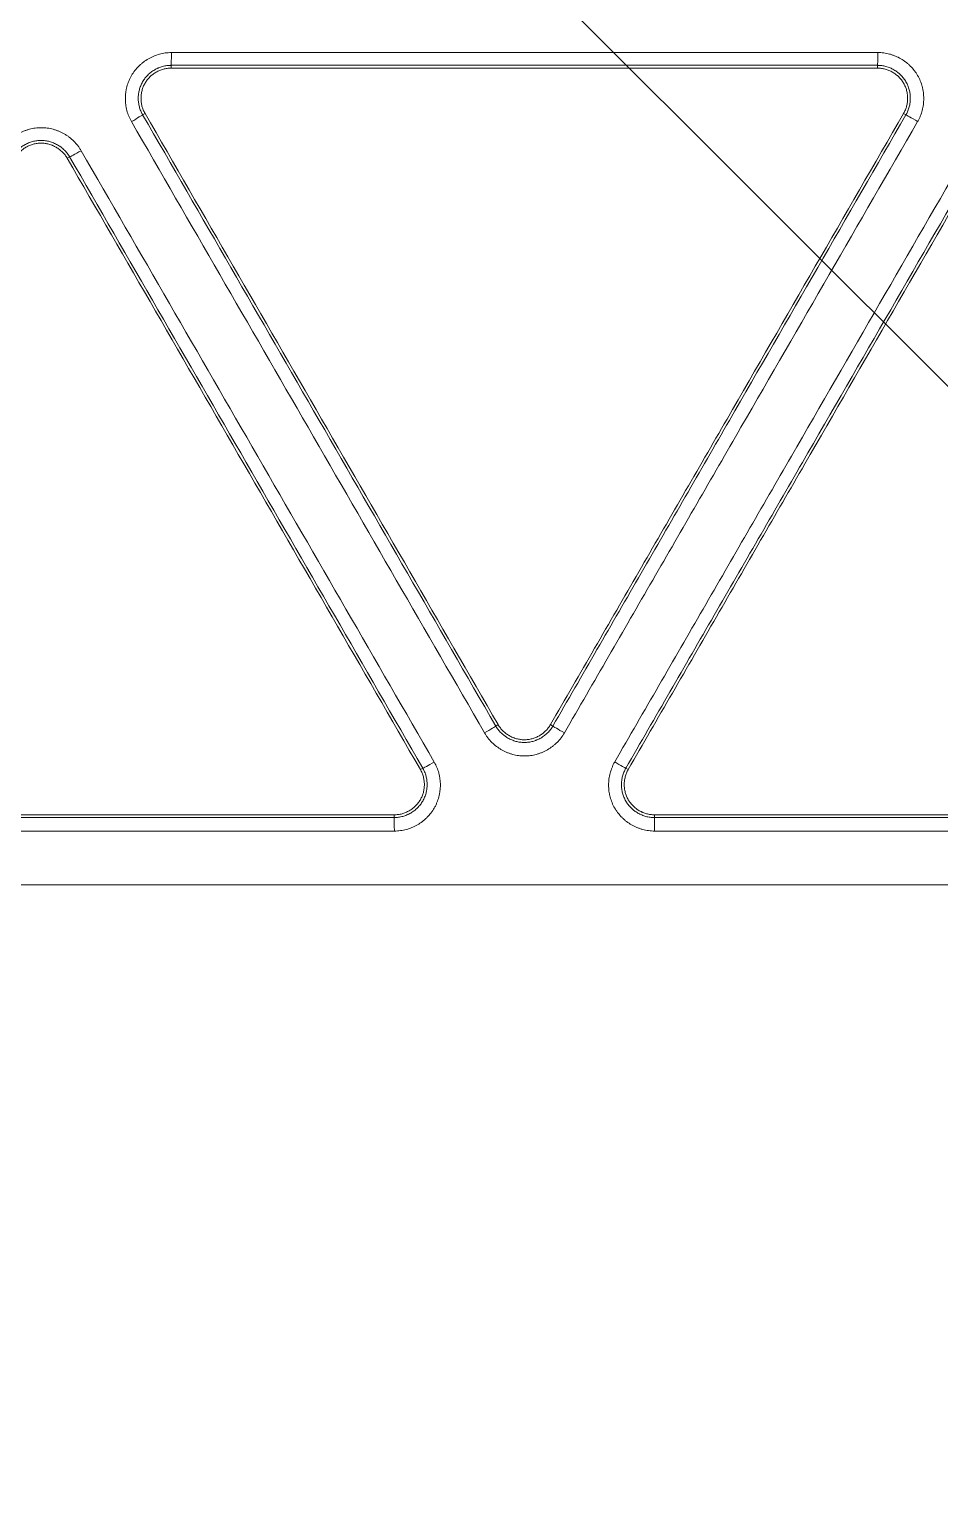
# Model space of a CAD drawing. Header units: inches. Extents: x 405346 to 489838, y -25612 to 14934.
# Drawn here: x 462986.8 to 463019.8, y 4055.9 to 4109 of the extents above; entities that cross this region are included whole.
import ezdxf

# ---------------------------------------------------------------- set-up
doc = ezdxf.new("R2010")
doc.units = ezdxf.units.IN
doc.header["$LTSCALE"] = 200
doc.header["$MEASUREMENT"] = 0
doc.layers.add('SS-EQ', color=2, linetype='Continuous', lineweight=20)

# ---------------------------------------------------------------- blocks, each defined once
blk = doc.blocks.new('4way무풍')
at = {"layer": 'SS-EQ'}
for p, q in [((339.635, -339.635), (-339.635, 339.635)), ((197.193, -213.682), (197.193, -213.782)), ((222.768, -213.782), (222.768, -213.682)), ((196.246, -215.424), (196.159, -215.474)), ((223.802, -215.474), (223.716, -215.424)), ((193.517, -216.999), (193.43, -217.05)), ((208.946, -237.622), (209.033, -237.572)), ((210.928, -237.572), (211.014, -237.622)), ((206.217, -239.198), (206.304, -239.148)), ((213.657, -239.148), (213.744, -239.198)), ((205.27, -240.939), (205.27, -240.839)), ((214.692, -240.839), (214.692, -240.939))]:
    blk.add_line(p, q, dxfattribs=at)
for centre, major_axis, ratio, start_param, end_param in [((197.193, -213.209), (0, 0.474), 0.016632, 3.176504, 4.687818), ((222.768, -213.209), (0, 0.474), 0.024351, 3.17651, 4.692969), ((195.749, -215.71), (0.41, 0.237), 0.030114, 4.713104, 6.248263), ((224.212, -215.71), (0.41, -0.237), 0.005067, 3.1765, 4.743389), ((193.926, -216.762), (-0.41, -0.237), 0.03041, 0.034923, 1.570452), ((208.536, -237.858), (0.41, 0.237), 0.034331, 4.70898, 6.248258), ((211.425, -237.858), (-0.41, 0.237), 0.018909, 0.034913, 1.599318), ((206.714, -238.911), (0.41, 0.237), 0.034752, 3.17652, 4.707589), ((213.247, -238.911), (0.41, -0.237), 0.018714, 4.741213, 6.248273), ((205.269, -241.412), (0, -0.474), 0.011817, 1.536491, 3.106373), ((214.691, -241.412), (0, -0.474), 0.01545, 1.539429, 3.106579)]:
    blk.add_ellipse(centre, major_axis=major_axis, ratio=ratio, start_param=start_param, end_param=end_param, dxfattribs=at)
for points, knots in [([(346.359, 0), (346.359, -27.812), (346.359, -55.624), (346.359, -97.341), (346.359, -111.247), (346.359, -139.059), (346.359, -152.965), (346.359, -180.777), (346.359, -194.683), (346.359, -222.494), (346.359, -236.4), (346.359, -257.259), (346.358, -264.212), (346.359, -272.903), (346.359, -274.641), (346.359, -277.249), (346.359, -278.118), (346.358, -279.856), (346.358, -280.725), (346.358, -282.029), (346.358, -282.463), (346.358, -283.333), (346.359, -283.767), (346.359, -284.419), (346.359, -284.636), (346.359, -285.071), (346.358, -285.288), (346.355, -285.723), (346.353, -285.94), (346.346, -286.374), (346.341, -286.592), (346.322, -287.243), (346.305, -287.678), (346.262, -288.546), (346.236, -288.98), (346.174, -289.849), (346.138, -290.283), (346.078, -290.934), (346.057, -291.151), (346.012, -291.585), (345.894, -292.666), (345.748, -293.741), (345.479, -295.45), (345.327, -296.299), (344.817, -298.834), (344.407, -300.505), (343.687, -302.982), (343.172, -304.624), (342.294, -307.059), (341.638, -308.663), (341.119, -309.858), (340.941, -310.256), (340.714, -310.751), (340.668, -310.85), (340.576, -311.047), (340.437, -311.343), (339.919, -312.422), (339.029, -314.158), (338.177, -315.66), (336.854, -317.881), (335.912, -319.32), (334.41, -321.418), (333.379, -322.796), (331.741, -324.801), (330.589, -326.095), (329.702, -327.051), (329.403, -327.366), (329.024, -327.758), (328.947, -327.836), (328.795, -327.992), (328.566, -328.224), (327.719, -329.07), (326.303, -330.412), (324.35, -332.111), (322.332, -333.722), (320.944, -334.738), (319.535, -335.724), (318.819, -336.202), (317.367, -337.13), (315.893, -338.028), (314.376, -338.866), (313.222, -339.473), (312.835, -339.671), (312.249, -339.963), (312.054, -340.059), (311.662, -340.249), (309.896, -341.094), (308.103, -341.848), (305.68, -342.75), (304.055, -343.316), (302.408, -343.813), (299.923, -344.506), (298.245, -344.898), (295.697, -345.382), (294.842, -345.525), (293.766, -345.682), (293.551, -345.712), (293.12, -345.771), (292.903, -345.799), (292.254, -345.88), (291.821, -345.929), (290.523, -346.062), (289.657, -346.132), (288.357, -346.21), (287.924, -346.232), (287.057, -346.265), (286.624, -346.277), (285.974, -346.288), (285.757, -346.291), (285.323, -346.293), (285.107, -346.294), (284.673, -346.294), (284.456, -346.294), (284.023, -346.294), (283.806, -346.293), (283.156, -346.293), (282.722, -346.293), (281.855, -346.293), (281.421, -346.293), (280.121, -346.293), (279.253, -346.294), (277.519, -346.294), (276.652, -346.294), (274.051, -346.294), (272.316, -346.294), (267.113, -346.294), (263.645, -346.293), (256.708, -346.293), (253.239, -346.294), (242.833, -346.294), (235.896, -346.294), (222.022, -346.294), (215.084, -346.294), (194.273, -346.294), (180.399, -346.294), (152.65, -346.294), (138.775, -346.294), (111.027, -346.294), (97.152, -346.294), (69.404, -346.294), (55.529, -346.294), (34.718, -346.294), (27.78, -346.294), (13.906, -346.294), (6.969, -346.294), (0.032, -346.294)], [0, 0, 0, 0, 0.125, 0.125, 0.1875, 0.1875, 0.25, 0.25, 0.3125, 0.3125, 0.375, 0.375, 0.40625, 0.40625, 0.414063, 0.414063, 0.417969, 0.417969, 0.421875, 0.421875, 0.423828, 0.423828, 0.425781, 0.425781, 0.426758, 0.426758, 0.427734, 0.427734, 0.428711, 0.428711, 0.429688, 0.429688, 0.431641, 0.431641, 0.433594, 0.433594, 0.435547, 0.435547, 0.436523, 0.436523, 0.4375, 0.441406, 0.441406, 0.445313, 0.445313, 0.453125, 0.453125, 0.457031, 0.460938, 0.464844, 0.464844, 0.466797, 0.466797, 0.467285, 0.467285, 0.467773, 0.46875, 0.472656, 0.476563, 0.476563, 0.484375, 0.484375, 0.488281, 0.492188, 0.496094, 0.496094, 0.498047, 0.498047, 0.498535, 0.498535, 0.499023, 0.5, 0.503906, 0.507813, 0.511719, 0.515625, 0.515625, 0.519531, 0.519531, 0.523438, 0.527344, 0.527344, 0.529297, 0.529297, 0.530273, 0.530273, 0.53125, 0.539063, 0.539063, 0.542969, 0.546875, 0.546875, 0.554688, 0.554688, 0.558594, 0.558594, 0.55957, 0.55957, 0.560547, 0.560547, 0.5625, 0.5625, 0.566406, 0.566406, 0.568359, 0.568359, 0.570313, 0.570313, 0.571289, 0.571289, 0.572266, 0.572266, 0.573242, 0.573242, 0.574219, 0.574219, 0.576172, 0.576172, 0.578125, 0.578125, 0.582031, 0.582031, 0.585938, 0.585938, 0.59375, 0.59375, 0.609375, 0.609375, 0.625, 0.625, 0.65625, 0.65625, 0.6875, 0.6875, 0.75, 0.75, 0.8125, 0.8125, 0.875, 0.875, 0.9375, 0.9375, 0.96875, 0.96875, 1, 1, 1, 1]), ([(0.032, -345.099), (6.961, -345.099), (13.891, -345.099), (27.75, -345.099), (34.679, -345.099), (55.467, -345.099), (69.326, -345.098), (97.044, -345.098), (110.903, -345.097), (138.621, -345.096), (152.48, -345.096), (180.197, -345.094), (194.056, -345.092), (214.845, -345.09), (221.774, -345.089), (235.633, -345.086), (242.562, -345.085), (256.421, -345.082), (263.351, -345.081), (272.013, -345.079), (273.745, -345.079), (276.343, -345.079), (277.21, -345.078), (278.942, -345.078), (279.808, -345.077), (281.107, -345.076), (281.541, -345.076), (282.407, -345.076), (282.84, -345.076), (283.706, -345.076), (284.139, -345.076), (284.789, -345.074), (285.005, -345.074), (285.438, -345.071), (285.655, -345.069), (286.304, -345.06), (286.737, -345.049), (287.602, -345.017), (288.034, -344.997), (289.33, -344.922), (290.194, -344.853), (291.488, -344.722), (291.92, -344.673), (292.566, -344.593), (292.782, -344.566), (293.212, -344.508), (294.286, -344.358), (295.351, -344.18), (297.891, -343.699), (299.563, -343.307), (302.039, -342.615), (303.679, -342.118), (305.297, -341.551), (307.709, -340.648), (309.296, -339.976), (311.056, -339.138), (311.349, -338.996), (311.641, -338.853), (311.836, -338.756), (311.933, -338.707), (312.418, -338.464), (312.803, -338.265), (313.951, -337.656), (314.704, -337.236), (316.19, -336.364), (316.921, -335.913), (318.363, -334.982), (319.073, -334.502), (320.472, -333.511), (321.849, -332.491), (323.849, -330.872), (325.784, -329.163), (327.03, -327.964), (327.795, -327.195), (327.947, -327.041), (328.25, -326.729), (328.401, -326.573), (328.849, -326.102), (329.145, -325.785), (330.019, -324.826), (331.153, -323.527), (332.763, -321.515), (333.776, -320.132), (334.759, -318.728), (335.235, -318.016), (336.157, -316.57), (336.603, -315.837), (337.465, -314.35), (338.296, -312.842), (339.065, -311.291), (339.481, -310.406), (339.527, -310.308), (339.618, -310.111), (339.754, -309.815), (340.065, -309.123), (340.322, -308.527), (340.821, -307.331), (341.451, -305.727), (342.288, -303.291), (342.776, -301.648), (343.454, -299.169), (343.836, -297.496), (344.302, -294.959), (344.439, -294.108), (344.619, -292.825), (344.702, -292.181), (344.786, -291.427), (344.82, -291.104), (344.842, -290.888), (344.853, -290.779), (344.946, -289.807), (345.01, -288.942), (345.078, -287.644), (345.096, -287.212), (345.116, -286.563), (345.122, -286.347), (345.13, -285.914), (345.133, -285.698), (345.138, -285.266), (345.139, -285.049), (345.14, -284.617), (345.14, -284.4), (345.141, -283.752), (345.141, -283.319), (345.141, -282.67), (345.141, -282.454), (345.141, -282.021), (345.141, -281.805), (345.142, -281.156), (345.142, -280.724), (345.143, -279.426), (345.143, -278.561), (345.144, -276.831), (345.144, -275.966), (345.145, -273.37), (345.145, -271.64), (345.146, -262.989), (345.148, -256.069), (345.152, -235.306), (345.154, -221.465), (345.157, -193.782), (345.159, -179.94), (345.161, -152.257), (345.161, -138.416), (345.162, -110.732), (345.163, -69.208), (345.164, -27.683), (345.164, 0)], [0, 0, 0, 0, 0.03125, 0.03125, 0.0625, 0.0625, 0.125, 0.125, 0.1875, 0.1875, 0.25, 0.25, 0.3125, 0.3125, 0.34375, 0.34375, 0.375, 0.375, 0.40625, 0.40625, 0.414063, 0.414063, 0.417969, 0.417969, 0.421875, 0.421875, 0.423828, 0.423828, 0.425781, 0.425781, 0.427734, 0.427734, 0.428711, 0.428711, 0.429688, 0.429688, 0.431641, 0.431641, 0.433594, 0.433594, 0.4375, 0.4375, 0.439453, 0.439453, 0.44043, 0.44043, 0.441406, 0.445313, 0.445313, 0.453125, 0.453125, 0.457031, 0.460938, 0.460938, 0.46875, 0.46875, 0.469727, 0.470215, 0.470215, 0.470703, 0.470703, 0.472656, 0.472656, 0.476563, 0.476563, 0.480469, 0.480469, 0.484375, 0.484375, 0.488281, 0.492188, 0.496094, 0.5, 0.5, 0.500977, 0.500977, 0.501953, 0.501953, 0.503906, 0.503906, 0.507813, 0.511719, 0.515625, 0.515625, 0.519531, 0.519531, 0.523438, 0.523438, 0.527344, 0.53125, 0.53125, 0.531738, 0.531738, 0.532227, 0.533203, 0.535156, 0.535156, 0.539063, 0.542969, 0.546875, 0.546875, 0.554688, 0.554688, 0.558594, 0.558594, 0.560547, 0.561523, 0.562012, 0.562012, 0.5625, 0.5625, 0.566406, 0.566406, 0.568359, 0.568359, 0.569336, 0.569336, 0.570313, 0.570313, 0.571289, 0.571289, 0.572266, 0.572266, 0.574219, 0.574219, 0.575195, 0.575195, 0.576172, 0.576172, 0.578125, 0.578125, 0.582031, 0.582031, 0.585938, 0.585938, 0.59375, 0.59375, 0.625, 0.625, 0.6875, 0.6875, 0.75, 0.75, 0.8125, 0.8125, 0.875, 1, 1, 1, 1]), ([(195.756, -215.722), (195.719, -215.659), (195.687, -215.593), (195.632, -215.46), (195.609, -215.391), (195.582, -215.286), (195.573, -215.25), (195.563, -215.196), (195.56, -215.178), (195.554, -215.142), (195.551, -215.124), (195.54, -215.034), (195.53, -214.889), (195.54, -214.744), (195.551, -214.653), (195.554, -214.635), (195.56, -214.599), (195.563, -214.581), (195.573, -214.527), (195.582, -214.492), (195.609, -214.387), (195.632, -214.318), (195.673, -214.218), (195.688, -214.184), (195.72, -214.119), (195.738, -214.086), (195.793, -213.991), (195.874, -213.871), (195.97, -213.762), (196.034, -213.698), (196.047, -213.685), (196.074, -213.661), (196.088, -213.648), (196.129, -213.612), (196.157, -213.589), (196.244, -213.523), (196.304, -213.483), (196.399, -213.428), (196.447, -213.403), (196.496, -213.379), (196.529, -213.364), (196.546, -213.357), (196.631, -213.321), (196.768, -213.274), (196.91, -213.245), (197.018, -213.23), (197.054, -213.226), (197.127, -213.221), (197.164, -213.22), (197.201, -213.22)], [0, 0, 0, 0, 0.0625, 0.0625, 0.125, 0.125, 0.15625, 0.15625, 0.171875, 0.171875, 0.1875, 0.1875, 0.25, 0.3125, 0.3125, 0.328125, 0.328125, 0.34375, 0.34375, 0.375, 0.375, 0.4375, 0.4375, 0.46875, 0.46875, 0.5, 0.5, 0.5625, 0.625, 0.625, 0.640625, 0.640625, 0.65625, 0.65625, 0.6875, 0.6875, 0.75, 0.75, 0.78125, 0.796875, 0.796875, 0.8125, 0.8125, 0.875, 0.9375, 0.9375, 0.96875, 0.96875, 1, 1, 1, 1]), ([(197.193, -213.682), (197.19, -213.682), (197.187, -213.682), (197.18, -213.682), (197.17, -213.682), (197.16, -213.683), (197.141, -213.683), (197.128, -213.684), (197.088, -213.687), (197.062, -213.689), (196.985, -213.7), (196.883, -213.721), (196.785, -213.755), (196.725, -213.78), (196.713, -213.786), (196.689, -213.796), (196.653, -213.813), (196.619, -213.832), (196.552, -213.871), (196.508, -213.899), (196.446, -213.947), (196.426, -213.963), (196.387, -213.998), (196.367, -214.015), (196.312, -214.071), (196.277, -214.109), (196.214, -214.191), (196.185, -214.234), (196.145, -214.302), (196.133, -214.326), (196.11, -214.373), (196.099, -214.396), (196.07, -214.469), (196.054, -214.518), (196.034, -214.593), (196.025, -214.631), (196.019, -214.67), (196.014, -214.695), (196.013, -214.708), (196.004, -214.773), (195.998, -214.877), (196.004, -214.981), (196.014, -215.058), (196.019, -215.084), (196.029, -215.136), (196.034, -215.161), (196.054, -215.237), (196.071, -215.286), (196.1, -215.358), (196.116, -215.393), (196.137, -215.434), (196.148, -215.454), (196.153, -215.462), (196.156, -215.468), (196.157, -215.471), (196.159, -215.474)], [0, 0, 0, 0, 0.003906, 0.003906, 0.007812, 0.015625, 0.015625, 0.03125, 0.03125, 0.0625, 0.0625, 0.125, 0.1875, 0.1875, 0.203125, 0.203125, 0.21875, 0.25, 0.25, 0.3125, 0.3125, 0.34375, 0.34375, 0.375, 0.375, 0.4375, 0.4375, 0.5, 0.5, 0.53125, 0.53125, 0.5625, 0.5625, 0.625, 0.625, 0.65625, 0.671875, 0.671875, 0.6875, 0.6875, 0.75, 0.8125, 0.8125, 0.84375, 0.84375, 0.875, 0.875, 0.9375, 0.9375, 0.96875, 0.984375, 0.992187, 0.996094, 0.996094, 1, 1, 1, 1]), ([(222.768, -213.682), (218.506, -213.682), (214.244, -213.682), (205.719, -213.682), (201.456, -213.682), (197.193, -213.682)], [0, 0, 0, 0, 0.5, 0.5, 1, 1, 1, 1]), ([(197.201, -213.22), (201.464, -213.22), (205.727, -213.219), (214.254, -213.219), (218.516, -213.218), (222.779, -213.218)], [0, 0, 0, 0, 0.5, 0.5, 1, 1, 1, 1]), ([(223.802, -215.474), (223.803, -215.471), (223.805, -215.468), (223.808, -215.462), (223.813, -215.454), (223.818, -215.445), (223.827, -215.428), (223.833, -215.416), (223.85, -215.38), (223.861, -215.357), (223.89, -215.284), (223.923, -215.186), (223.943, -215.084), (223.951, -215.019), (223.952, -215.006), (223.955, -214.98), (223.956, -214.967), (223.958, -214.928), (223.959, -214.902), (223.959, -214.824), (223.956, -214.772), (223.946, -214.695), (223.942, -214.669), (223.932, -214.617), (223.926, -214.592), (223.906, -214.516), (223.89, -214.467), (223.851, -214.371), (223.828, -214.324), (223.789, -214.256), (223.775, -214.234), (223.746, -214.191), (223.73, -214.17), (223.683, -214.108), (223.648, -214.07), (223.593, -214.015), (223.564, -213.988), (223.534, -213.963), (223.514, -213.947), (223.504, -213.938), (223.452, -213.899), (223.365, -213.841), (223.272, -213.795), (223.2, -213.765), (223.176, -213.756), (223.126, -213.739), (223.101, -213.731), (223.026, -213.71), (222.975, -213.7), (222.898, -213.689), (222.859, -213.685), (222.814, -213.683), (222.791, -213.682), (222.781, -213.682), (222.775, -213.682), (222.771, -213.682), (222.768, -213.682)], [0, 0, 0, 0, 0.003906, 0.003906, 0.007812, 0.015625, 0.015625, 0.03125, 0.03125, 0.0625, 0.0625, 0.125, 0.1875, 0.1875, 0.203125, 0.203125, 0.21875, 0.21875, 0.25, 0.25, 0.3125, 0.3125, 0.34375, 0.34375, 0.375, 0.375, 0.4375, 0.4375, 0.5, 0.5, 0.53125, 0.53125, 0.5625, 0.5625, 0.625, 0.625, 0.65625, 0.671875, 0.671875, 0.6875, 0.6875, 0.75, 0.8125, 0.8125, 0.84375, 0.84375, 0.875, 0.875, 0.9375, 0.9375, 0.96875, 0.984375, 0.992187, 0.996094, 0.996094, 1, 1, 1, 1]), ([(222.779, -213.218), (222.853, -213.218), (222.925, -213.223), (223.069, -213.242), (223.14, -213.257), (223.245, -213.285), (223.28, -213.296), (223.332, -213.314), (223.349, -213.32), (223.383, -213.333), (223.4, -213.34), (223.484, -213.375), (223.614, -213.439), (223.735, -213.519), (223.808, -213.575), (223.822, -213.586), (223.85, -213.609), (223.892, -213.645), (223.932, -213.682), (224.009, -213.758), (224.057, -213.812), (224.124, -213.898), (224.145, -213.928), (224.186, -213.989), (224.205, -214.02), (224.26, -214.115), (224.324, -214.245), (224.37, -214.382), (224.393, -214.47), (224.397, -214.488), (224.406, -214.524), (224.409, -214.542), (224.42, -214.596), (224.426, -214.632), (224.44, -214.74), (224.444, -214.812), (224.444, -214.921), (224.443, -214.975), (224.438, -215.03), (224.435, -215.066), (224.433, -215.085), (224.421, -215.175), (224.393, -215.318), (224.348, -215.455), (224.306, -215.556), (224.291, -215.59), (224.259, -215.656), (224.242, -215.688), (224.223, -215.72)], [0, 0, 0, 0, 0.0625, 0.0625, 0.125, 0.125, 0.15625, 0.15625, 0.171875, 0.171875, 0.1875, 0.1875, 0.25, 0.3125, 0.3125, 0.328125, 0.328125, 0.34375, 0.375, 0.375, 0.4375, 0.4375, 0.46875, 0.46875, 0.5, 0.5, 0.5625, 0.625, 0.625, 0.640625, 0.640625, 0.65625, 0.65625, 0.6875, 0.6875, 0.75, 0.75, 0.78125, 0.796875, 0.796875, 0.8125, 0.8125, 0.875, 0.9375, 0.9375, 0.96875, 0.96875, 1, 1, 1, 1]), ([(196.246, -215.424), (196.221, -215.382), (196.2, -215.339), (196.164, -215.251), (196.134, -215.161), (196.116, -215.067), (196.107, -214.996), (196.105, -214.972), (196.102, -214.924), (196.101, -214.9), (196.101, -214.829), (196.104, -214.781), (196.113, -214.71), (196.117, -214.687), (196.126, -214.64), (196.131, -214.616), (196.15, -214.547), (196.18, -214.457), (196.222, -214.371), (196.258, -214.309), (196.27, -214.288), (196.297, -214.249), (196.311, -214.229), (196.355, -214.173), (196.386, -214.138), (196.437, -214.088), (196.463, -214.063), (196.491, -214.04), (196.509, -214.025), (196.519, -214.018), (196.567, -213.981), (196.646, -213.929), (196.731, -213.886), (196.797, -213.858), (196.82, -213.85), (196.865, -213.834), (196.888, -213.827), (196.957, -213.808), (197.003, -213.799), (197.098, -213.786), (197.145, -213.782), (197.193, -213.782)], [0, 0, 0, 0, 0.0625, 0.0625, 0.125, 0.1875, 0.1875, 0.21875, 0.21875, 0.25, 0.25, 0.3125, 0.3125, 0.34375, 0.34375, 0.375, 0.375, 0.4375, 0.5, 0.5, 0.53125, 0.53125, 0.5625, 0.5625, 0.625, 0.625, 0.65625, 0.671875, 0.671875, 0.6875, 0.6875, 0.75, 0.8125, 0.8125, 0.84375, 0.84375, 0.875, 0.875, 0.9375, 0.9375, 1, 1, 1, 1]), ([(222.768, -213.782), (218.506, -213.782), (214.244, -213.782), (205.719, -213.782), (201.456, -213.782), (197.193, -213.782)], [0, 0, 0, 0, 0.5, 0.5, 1, 1, 1, 1]), ([(222.768, -213.782), (222.816, -213.782), (222.864, -213.786), (222.959, -213.799), (223.052, -213.818), (223.142, -213.849), (223.208, -213.877), (223.23, -213.887), (223.273, -213.908), (223.294, -213.919), (223.356, -213.955), (223.395, -213.981), (223.452, -214.025), (223.471, -214.04), (223.507, -214.071), (223.525, -214.088), (223.576, -214.138), (223.639, -214.209), (223.692, -214.288), (223.728, -214.35), (223.739, -214.372), (223.76, -214.415), (223.77, -214.436), (223.797, -214.502), (223.812, -214.547), (223.83, -214.616), (223.838, -214.651), (223.844, -214.687), (223.848, -214.71), (223.849, -214.722), (223.857, -214.782), (223.863, -214.877), (223.857, -214.972), (223.848, -215.043), (223.844, -215.067), (223.835, -215.114), (223.83, -215.137), (223.812, -215.206), (223.797, -215.251), (223.761, -215.339), (223.74, -215.382), (223.716, -215.424)], [0, 0, 0, 0, 0.0625, 0.0625, 0.125, 0.1875, 0.1875, 0.21875, 0.21875, 0.25, 0.25, 0.3125, 0.3125, 0.34375, 0.34375, 0.375, 0.375, 0.4375, 0.5, 0.5, 0.53125, 0.53125, 0.5625, 0.5625, 0.625, 0.625, 0.65625, 0.671875, 0.671875, 0.6875, 0.6875, 0.75, 0.8125, 0.8125, 0.84375, 0.84375, 0.875, 0.875, 0.9375, 0.9375, 1, 1, 1, 1]), ([(208.543, -237.873), (206.412, -234.182), (204.281, -230.49), (200.019, -223.106), (197.887, -219.414), (195.756, -215.722)], [0, 0, 0, 0, 0.5, 0.5, 1, 1, 1, 1]), ([(196.159, -215.474), (198.29, -219.165), (200.422, -222.857), (204.684, -230.24), (206.815, -233.931), (208.946, -237.622)], [0, 0, 0, 0, 0.5, 0.5, 1, 1, 1, 1]), ([(196.246, -215.424), (198.377, -219.116), (200.508, -222.807), (204.771, -230.19), (206.902, -233.881), (209.033, -237.572)], [0, 0, 0, 0, 0.5, 0.5, 1, 1, 1, 1]), ([(210.928, -237.572), (211.994, -235.727), (213.06, -233.881), (215.191, -230.19), (216.256, -228.344), (219.453, -222.807), (221.584, -219.116), (223.716, -215.424)], [0, 0, 0, 0, 0.25, 0.25, 0.5, 0.5, 1, 1, 1, 1]), ([(211.014, -237.622), (212.08, -235.776), (213.146, -233.931), (215.277, -230.24), (216.342, -228.394), (219.539, -222.857), (221.67, -219.165), (223.802, -215.474)], [0, 0, 0, 0, 0.25, 0.25, 0.5, 0.5, 1, 1, 1, 1]), ([(224.223, -215.72), (222.091, -219.412), (219.959, -223.105), (216.761, -228.643), (215.696, -230.489), (213.564, -234.181), (212.498, -236.027), (211.432, -237.873)], [0, 0, 0, 0, 0.5, 0.5, 0.75, 0.75, 1, 1, 1, 1]), ([(191.044, -216.775), (191.081, -216.712), (191.122, -216.651), (191.21, -216.537), (191.258, -216.482), (191.336, -216.405), (191.362, -216.381), (191.404, -216.345), (191.418, -216.333), (191.446, -216.31), (191.46, -216.298), (191.533, -216.243), (191.653, -216.163), (191.784, -216.098), (191.868, -216.063), (191.885, -216.056), (191.919, -216.043), (191.937, -216.037), (191.988, -216.019), (192.023, -216.008), (192.128, -215.98), (192.199, -215.966), (192.307, -215.951), (192.343, -215.947), (192.416, -215.942), (192.452, -215.941), (192.562, -215.941), (192.707, -215.951), (192.849, -215.98), (192.937, -216.004), (192.954, -216.009), (192.989, -216.019), (193.007, -216.025), (193.059, -216.043), (193.093, -216.056), (193.193, -216.098), (193.258, -216.13), (193.352, -216.184), (193.399, -216.213), (193.444, -216.244), (193.474, -216.265), (193.488, -216.276), (193.561, -216.332), (193.671, -216.427), (193.767, -216.535), (193.833, -216.621), (193.855, -216.651), (193.896, -216.712), (193.915, -216.743), (193.933, -216.775)], [0, 0, 0, 0, 0.0625, 0.0625, 0.125, 0.125, 0.15625, 0.15625, 0.171875, 0.171875, 0.1875, 0.1875, 0.25, 0.3125, 0.3125, 0.328125, 0.328125, 0.34375, 0.34375, 0.375, 0.375, 0.4375, 0.4375, 0.46875, 0.46875, 0.5, 0.5, 0.5625, 0.625, 0.625, 0.640625, 0.640625, 0.65625, 0.65625, 0.6875, 0.6875, 0.75, 0.75, 0.78125, 0.796875, 0.796875, 0.8125, 0.8125, 0.875, 0.9375, 0.9375, 0.96875, 0.96875, 1, 1, 1, 1]), ([(193.517, -216.999), (193.515, -216.997), (193.513, -216.994), (193.51, -216.988), (193.505, -216.98), (193.5, -216.971), (193.489, -216.955), (193.482, -216.944), (193.46, -216.911), (193.445, -216.89), (193.397, -216.828), (193.328, -216.751), (193.25, -216.683), (193.198, -216.643), (193.187, -216.635), (193.166, -216.62), (193.133, -216.598), (193.1, -216.577), (193.033, -216.538), (192.986, -216.515), (192.914, -216.485), (192.89, -216.476), (192.841, -216.459), (192.815, -216.451), (192.74, -216.43), (192.689, -216.42), (192.586, -216.406), (192.535, -216.402), (192.456, -216.402), (192.43, -216.403), (192.378, -216.406), (192.352, -216.409), (192.275, -216.42), (192.224, -216.43), (192.149, -216.451), (192.111, -216.462), (192.075, -216.475), (192.05, -216.485), (192.038, -216.49), (191.977, -216.515), (191.884, -216.561), (191.798, -216.619), (191.736, -216.666), (191.715, -216.683), (191.676, -216.717), (191.656, -216.735), (191.601, -216.79), (191.567, -216.829), (191.519, -216.89), (191.496, -216.922), (191.471, -216.96), (191.459, -216.979), (191.454, -216.988), (191.451, -216.994), (191.449, -216.996), (191.448, -216.999)], [0, 0, 0, 0, 0.003906, 0.003906, 0.007812, 0.015625, 0.015625, 0.03125, 0.03125, 0.0625, 0.0625, 0.125, 0.1875, 0.1875, 0.203125, 0.203125, 0.21875, 0.25, 0.25, 0.3125, 0.3125, 0.34375, 0.34375, 0.375, 0.375, 0.4375, 0.4375, 0.5, 0.5, 0.53125, 0.53125, 0.5625, 0.5625, 0.625, 0.625, 0.65625, 0.671875, 0.671875, 0.6875, 0.6875, 0.75, 0.8125, 0.8125, 0.84375, 0.84375, 0.875, 0.875, 0.9375, 0.9375, 0.96875, 0.984375, 0.992187, 0.996094, 0.996094, 1, 1, 1, 1]), ([(191.535, -217.05), (191.559, -217.008), (191.586, -216.968), (191.644, -216.892), (191.707, -216.821), (191.779, -216.759), (191.827, -216.723), (191.837, -216.715), (191.856, -216.702), (191.886, -216.681), (191.916, -216.662), (191.978, -216.627), (192.021, -216.606), (192.087, -216.578), (192.109, -216.57), (192.154, -216.554), (192.177, -216.547), (192.247, -216.528), (192.34, -216.509), (192.435, -216.502), (192.507, -216.502), (192.531, -216.503), (192.578, -216.506), (192.602, -216.509), (192.673, -216.519), (192.719, -216.528), (192.788, -216.547), (192.822, -216.558), (192.856, -216.57), (192.878, -216.579), (192.889, -216.583), (192.945, -216.606), (193.03, -216.649), (193.109, -216.701), (193.166, -216.745), (193.185, -216.76), (193.221, -216.791), (193.239, -216.807), (193.29, -216.858), (193.321, -216.893), (193.379, -216.968), (193.406, -217.008), (193.43, -217.05)], [0, 0, 0, 0, 0.0625, 0.0625, 0.125, 0.1875, 0.1875, 0.203125, 0.203125, 0.21875, 0.25, 0.25, 0.3125, 0.3125, 0.34375, 0.34375, 0.375, 0.375, 0.4375, 0.5, 0.5, 0.53125, 0.53125, 0.5625, 0.5625, 0.625, 0.625, 0.65625, 0.671875, 0.671875, 0.6875, 0.6875, 0.75, 0.8125, 0.8125, 0.84375, 0.84375, 0.875, 0.875, 0.9375, 0.9375, 1, 1, 1, 1]), ([(193.933, -216.775), (196.065, -220.467), (198.196, -224.159), (202.458, -231.543), (204.589, -235.234), (206.72, -238.926)], [0, 0, 0, 0, 0.5, 0.5, 1, 1, 1, 1]), ([(213.254, -238.925), (214.32, -237.079), (215.386, -235.233), (217.518, -231.541), (218.584, -229.695), (221.782, -224.157), (223.914, -220.464), (226.046, -216.772)], [0, 0, 0, 0, 0.25, 0.25, 0.5, 0.5, 1, 1, 1, 1]), ([(206.217, -239.198), (204.086, -235.507), (201.955, -231.816), (197.693, -224.433), (195.561, -220.741), (193.43, -217.05)], [0, 0, 0, 0, 0.5, 0.5, 1, 1, 1, 1]), ([(206.304, -239.148), (204.173, -235.457), (202.042, -231.765), (197.779, -224.383), (195.648, -220.691), (193.517, -216.999)], [0, 0, 0, 0, 0.5, 0.5, 1, 1, 1, 1]), ([(226.444, -216.999), (224.313, -220.691), (222.182, -224.382), (218.985, -229.92), (217.919, -231.765), (215.788, -235.457), (214.723, -237.302), (213.657, -239.148)], [0, 0, 0, 0, 0.5, 0.5, 0.75, 0.75, 1, 1, 1, 1]), ([(226.531, -217.05), (224.4, -220.741), (222.269, -224.433), (219.072, -229.97), (218.006, -231.816), (215.875, -235.507), (214.809, -237.352), (213.744, -239.198)], [0, 0, 0, 0, 0.5, 0.5, 0.75, 0.75, 1, 1, 1, 1]), ([(208.946, -237.622), (208.948, -237.625), (208.95, -237.628), (208.953, -237.634), (208.958, -237.642), (208.963, -237.65), (208.974, -237.667), (208.981, -237.678), (209.003, -237.711), (209.018, -237.732), (209.066, -237.793), (209.135, -237.871), (209.213, -237.939), (209.265, -237.978), (209.276, -237.986), (209.297, -238.001), (209.33, -238.023), (209.363, -238.044), (209.43, -238.083), (209.477, -238.106), (209.548, -238.136), (209.573, -238.145), (209.622, -238.162), (209.647, -238.17), (209.723, -238.191), (209.774, -238.201), (209.876, -238.215), (209.928, -238.219), (210.006, -238.219), (210.033, -238.218), (210.085, -238.214), (210.111, -238.212), (210.188, -238.201), (210.239, -238.191), (210.314, -238.17), (210.351, -238.159), (210.388, -238.145), (210.412, -238.136), (210.425, -238.131), (210.485, -238.106), (210.578, -238.06), (210.664, -238.002), (210.727, -237.955), (210.747, -237.938), (210.787, -237.904), (210.806, -237.886), (210.861, -237.831), (210.896, -237.793), (210.943, -237.731), (210.966, -237.7), (210.991, -237.661), (211.003, -237.642), (211.008, -237.633), (211.011, -237.628), (211.013, -237.625), (211.014, -237.622)], [0, 0, 0, 0, 0.003906, 0.003906, 0.007813, 0.015625, 0.015625, 0.03125, 0.03125, 0.0625, 0.0625, 0.125, 0.1875, 0.1875, 0.203125, 0.203125, 0.21875, 0.25, 0.25, 0.3125, 0.3125, 0.34375, 0.34375, 0.375, 0.375, 0.4375, 0.4375, 0.5, 0.5, 0.53125, 0.53125, 0.5625, 0.5625, 0.625, 0.625, 0.65625, 0.671875, 0.671875, 0.6875, 0.6875, 0.75, 0.8125, 0.8125, 0.84375, 0.84375, 0.875, 0.875, 0.9375, 0.9375, 0.96875, 0.984375, 0.992187, 0.996094, 0.996094, 1, 1, 1, 1]), ([(210.928, -237.572), (210.904, -237.614), (210.877, -237.654), (210.819, -237.73), (210.756, -237.801), (210.684, -237.863), (210.636, -237.899), (210.626, -237.906), (210.607, -237.92), (210.577, -237.941), (210.547, -237.96), (210.485, -237.995), (210.442, -238.016), (210.376, -238.044), (210.354, -238.052), (210.309, -238.068), (210.286, -238.075), (210.217, -238.094), (210.123, -238.113), (210.028, -238.12), (209.956, -238.12), (209.932, -238.119), (209.885, -238.115), (209.861, -238.113), (209.79, -238.103), (209.744, -238.094), (209.675, -238.075), (209.641, -238.064), (209.607, -238.052), (209.585, -238.043), (209.574, -238.039), (209.518, -238.016), (209.433, -237.973), (209.354, -237.921), (209.297, -237.877), (209.278, -237.862), (209.242, -237.831), (209.224, -237.814), (209.173, -237.764), (209.142, -237.729), (209.084, -237.654), (209.057, -237.614), (209.033, -237.572)], [0, 0, 0, 0, 0.0625, 0.0625, 0.125, 0.1875, 0.1875, 0.203125, 0.203125, 0.21875, 0.25, 0.25, 0.3125, 0.3125, 0.34375, 0.34375, 0.375, 0.375, 0.4375, 0.5, 0.5, 0.53125, 0.53125, 0.5625, 0.5625, 0.625, 0.625, 0.65625, 0.671875, 0.671875, 0.6875, 0.6875, 0.75, 0.8125, 0.8125, 0.84375, 0.84375, 0.875, 0.875, 0.9375, 0.9375, 1, 1, 1, 1]), ([(211.432, -237.873), (211.395, -237.937), (211.355, -237.997), (211.266, -238.112), (211.218, -238.166), (211.141, -238.243), (211.114, -238.267), (211.073, -238.304), (211.059, -238.315), (211.03, -238.339), (211.016, -238.35), (210.944, -238.405), (210.823, -238.485), (210.693, -238.55), (210.608, -238.585), (210.591, -238.592), (210.557, -238.605), (210.54, -238.611), (210.488, -238.629), (210.453, -238.64), (210.348, -238.668), (210.278, -238.683), (210.17, -238.697), (210.134, -238.701), (210.061, -238.706), (210.024, -238.707), (209.914, -238.707), (209.77, -238.697), (209.628, -238.669), (209.54, -238.645), (209.522, -238.64), (209.487, -238.629), (209.47, -238.623), (209.418, -238.605), (209.384, -238.592), (209.283, -238.55), (209.218, -238.518), (209.124, -238.464), (209.078, -238.435), (209.033, -238.404), (209.003, -238.383), (208.988, -238.372), (208.915, -238.317), (208.806, -238.221), (208.71, -238.113), (208.643, -238.027), (208.622, -237.997), (208.581, -237.936), (208.561, -237.905), (208.543, -237.873)], [0, 0, 0, 0, 0.0625, 0.0625, 0.125, 0.125, 0.15625, 0.15625, 0.171875, 0.171875, 0.1875, 0.1875, 0.25, 0.3125, 0.3125, 0.328125, 0.328125, 0.34375, 0.34375, 0.375, 0.375, 0.4375, 0.4375, 0.46875, 0.46875, 0.5, 0.5, 0.5625, 0.625, 0.625, 0.640625, 0.640625, 0.65625, 0.65625, 0.6875, 0.6875, 0.75, 0.75, 0.78125, 0.796875, 0.796875, 0.8125, 0.8125, 0.875, 0.9375, 0.9375, 0.96875, 0.96875, 1, 1, 1, 1]), ([(205.27, -240.939), (205.273, -240.939), (205.276, -240.939), (205.283, -240.939), (205.293, -240.938), (205.303, -240.938), (205.322, -240.937), (205.335, -240.937), (205.375, -240.934), (205.401, -240.931), (205.478, -240.921), (205.579, -240.9), (205.678, -240.866), (205.738, -240.84), (205.75, -240.835), (205.774, -240.824), (205.809, -240.807), (205.844, -240.789), (205.911, -240.75), (205.954, -240.721), (206.016, -240.674), (206.037, -240.657), (206.066, -240.632), (206.076, -240.623), (206.095, -240.605), (206.105, -240.596), (206.151, -240.55), (206.185, -240.511), (206.249, -240.429), (206.278, -240.386), (206.317, -240.318), (206.329, -240.295), (206.352, -240.248), (206.363, -240.224), (206.392, -240.152), (206.409, -240.103), (206.428, -240.028), (206.437, -239.99), (206.444, -239.952), (206.448, -239.926), (206.45, -239.913), (206.458, -239.848), (206.465, -239.744), (206.458, -239.641), (206.448, -239.563), (206.444, -239.537), (206.434, -239.486), (206.428, -239.46), (206.409, -239.385), (206.392, -239.336), (206.363, -239.264), (206.347, -239.229), (206.326, -239.188), (206.315, -239.168), (206.31, -239.159), (206.307, -239.154), (206.306, -239.151), (206.304, -239.148)], [0, 0, 0, 0, 0.003906, 0.003906, 0.007812, 0.015625, 0.015625, 0.03125, 0.03125, 0.0625, 0.0625, 0.125, 0.1875, 0.1875, 0.203125, 0.203125, 0.21875, 0.25, 0.25, 0.3125, 0.3125, 0.34375, 0.34375, 0.359375, 0.359375, 0.375, 0.375, 0.4375, 0.4375, 0.5, 0.5, 0.53125, 0.53125, 0.5625, 0.5625, 0.625, 0.625, 0.65625, 0.671875, 0.671875, 0.6875, 0.6875, 0.75, 0.8125, 0.8125, 0.84375, 0.84375, 0.875, 0.875, 0.9375, 0.9375, 0.96875, 0.984375, 0.992187, 0.996094, 0.996094, 1, 1, 1, 1]), ([(206.217, -239.198), (206.242, -239.24), (206.263, -239.283), (206.299, -239.371), (206.329, -239.461), (206.347, -239.555), (206.356, -239.626), (206.358, -239.65), (206.361, -239.698), (206.362, -239.722), (206.362, -239.793), (206.359, -239.84), (206.35, -239.911), (206.346, -239.935), (206.337, -239.982), (206.332, -240.006), (206.313, -240.075), (206.283, -240.165), (206.242, -240.251), (206.206, -240.313), (206.193, -240.333), (206.166, -240.373), (206.152, -240.392), (206.108, -240.449), (206.077, -240.484), (206.026, -240.534), (206, -240.559), (205.972, -240.582), (205.954, -240.597), (205.944, -240.604), (205.897, -240.641), (205.817, -240.693), (205.732, -240.736), (205.666, -240.763), (205.643, -240.772), (205.598, -240.788), (205.575, -240.795), (205.506, -240.814), (205.46, -240.823), (205.366, -240.836), (205.318, -240.839), (205.27, -240.839)], [0, 0, 0, 0, 0.0625, 0.0625, 0.125, 0.1875, 0.1875, 0.21875, 0.21875, 0.25, 0.25, 0.3125, 0.3125, 0.34375, 0.34375, 0.375, 0.375, 0.4375, 0.5, 0.5, 0.53125, 0.53125, 0.5625, 0.5625, 0.625, 0.625, 0.65625, 0.671875, 0.671875, 0.6875, 0.6875, 0.75, 0.8125, 0.8125, 0.84375, 0.84375, 0.875, 0.875, 0.9375, 0.9375, 1, 1, 1, 1]), ([(206.72, -238.926), (206.757, -238.99), (206.789, -239.055), (206.844, -239.189), (206.867, -239.257), (206.895, -239.363), (206.903, -239.398), (206.913, -239.452), (206.916, -239.47), (206.922, -239.506), (206.925, -239.524), (206.937, -239.615), (206.946, -239.759), (206.937, -239.904), (206.925, -239.995), (206.922, -240.013), (206.916, -240.049), (206.913, -240.067), (206.903, -240.121), (206.895, -240.156), (206.867, -240.262), (206.844, -240.33), (206.803, -240.431), (206.788, -240.464), (206.756, -240.529), (206.738, -240.562), (206.684, -240.657), (206.603, -240.777), (206.507, -240.886), (206.442, -240.95), (206.429, -240.963), (206.402, -240.988), (206.388, -241), (206.347, -241.036), (206.319, -241.059), (206.232, -241.125), (206.172, -241.166), (206.078, -241.22), (206.03, -241.246), (205.98, -241.269), (205.947, -241.285), (205.93, -241.292), (205.845, -241.327), (205.708, -241.375), (205.566, -241.404), (205.458, -241.418), (205.422, -241.422), (205.349, -241.427), (205.312, -241.428), (205.275, -241.428)], [0, 0, 0, 0, 0.0625, 0.0625, 0.125, 0.125, 0.15625, 0.15625, 0.171875, 0.171875, 0.1875, 0.1875, 0.25, 0.3125, 0.3125, 0.328125, 0.328125, 0.34375, 0.34375, 0.375, 0.375, 0.4375, 0.4375, 0.46875, 0.46875, 0.5, 0.5, 0.5625, 0.625, 0.625, 0.640625, 0.640625, 0.65625, 0.65625, 0.6875, 0.6875, 0.75, 0.75, 0.78125, 0.796875, 0.796875, 0.8125, 0.8125, 0.875, 0.9375, 0.9375, 0.96875, 0.96875, 1, 1, 1, 1]), ([(214.699, -241.427), (214.625, -241.427), (214.553, -241.422), (214.409, -241.403), (214.338, -241.388), (214.233, -241.36), (214.198, -241.349), (214.146, -241.331), (214.129, -241.325), (214.095, -241.312), (214.078, -241.305), (213.994, -241.27), (213.864, -241.206), (213.743, -241.125), (213.67, -241.07), (213.656, -241.059), (213.627, -241.035), (213.613, -241.024), (213.572, -240.988), (213.546, -240.963), (213.468, -240.886), (213.421, -240.832), (213.354, -240.746), (213.333, -240.717), (213.292, -240.656), (213.273, -240.625), (213.218, -240.53), (213.154, -240.4), (213.108, -240.262), (213.085, -240.174), (213.08, -240.156), (213.072, -240.121), (213.068, -240.103), (213.058, -240.049), (213.052, -240.013), (213.038, -239.905), (213.034, -239.833), (213.033, -239.724), (213.035, -239.669), (213.04, -239.615), (213.043, -239.578), (213.045, -239.56), (213.057, -239.469), (213.085, -239.327), (213.13, -239.19), (213.172, -239.089), (213.187, -239.055), (213.219, -238.989), (213.236, -238.957), (213.254, -238.925)], [0, 0, 0, 0, 0.0625, 0.0625, 0.125, 0.125, 0.15625, 0.15625, 0.171875, 0.171875, 0.1875, 0.1875, 0.25, 0.3125, 0.3125, 0.328125, 0.328125, 0.34375, 0.34375, 0.375, 0.375, 0.4375, 0.4375, 0.46875, 0.46875, 0.5, 0.5, 0.5625, 0.625, 0.625, 0.640625, 0.640625, 0.65625, 0.65625, 0.6875, 0.6875, 0.75, 0.75, 0.78125, 0.796875, 0.796875, 0.8125, 0.8125, 0.875, 0.9375, 0.9375, 0.96875, 0.96875, 1, 1, 1, 1]), ([(213.657, -239.148), (213.655, -239.15), (213.654, -239.153), (213.651, -239.159), (213.646, -239.168), (213.641, -239.176), (213.632, -239.194), (213.626, -239.205), (213.608, -239.241), (213.598, -239.265), (213.568, -239.337), (213.536, -239.435), (213.516, -239.537), (213.508, -239.602), (213.506, -239.616), (213.504, -239.642), (213.503, -239.655), (213.501, -239.694), (213.5, -239.72), (213.5, -239.797), (213.503, -239.849), (213.513, -239.927), (213.517, -239.952), (213.527, -240.004), (213.533, -240.029), (213.553, -240.105), (213.569, -240.154), (213.608, -240.25), (213.631, -240.297), (213.67, -240.365), (213.684, -240.387), (213.714, -240.43), (213.729, -240.451), (213.777, -240.513), (213.811, -240.551), (213.866, -240.606), (213.895, -240.633), (213.925, -240.658), (213.945, -240.674), (213.955, -240.683), (214.008, -240.722), (214.094, -240.78), (214.187, -240.826), (214.259, -240.856), (214.284, -240.865), (214.333, -240.882), (214.358, -240.89), (214.434, -240.911), (214.484, -240.921), (214.561, -240.932), (214.6, -240.936), (214.646, -240.938), (214.669, -240.939), (214.679, -240.939), (214.685, -240.939), (214.688, -240.939), (214.692, -240.939)], [0, 0, 0, 0, 0.003906, 0.003906, 0.007813, 0.015625, 0.015625, 0.03125, 0.03125, 0.0625, 0.0625, 0.125, 0.1875, 0.1875, 0.203125, 0.203125, 0.21875, 0.21875, 0.25, 0.25, 0.3125, 0.3125, 0.34375, 0.34375, 0.375, 0.375, 0.4375, 0.4375, 0.5, 0.5, 0.53125, 0.53125, 0.5625, 0.5625, 0.625, 0.625, 0.65625, 0.671875, 0.671875, 0.6875, 0.6875, 0.75, 0.8125, 0.8125, 0.84375, 0.84375, 0.875, 0.875, 0.9375, 0.9375, 0.96875, 0.984375, 0.992188, 0.996094, 0.996094, 1, 1, 1, 1]), ([(214.692, -240.839), (214.644, -240.839), (214.595, -240.836), (214.501, -240.823), (214.408, -240.804), (214.318, -240.773), (214.262, -240.75), (214.251, -240.745), (214.23, -240.735), (214.197, -240.72), (214.166, -240.703), (214.104, -240.667), (214.064, -240.641), (214.007, -240.597), (213.989, -240.582), (213.953, -240.551), (213.935, -240.534), (213.884, -240.484), (213.821, -240.413), (213.768, -240.334), (213.732, -240.271), (213.721, -240.25), (213.7, -240.207), (213.69, -240.185), (213.663, -240.119), (213.648, -240.074), (213.63, -240.005), (213.622, -239.971), (213.616, -239.935), (213.612, -239.912), (213.61, -239.9), (213.603, -239.84), (213.597, -239.745), (213.603, -239.65), (213.612, -239.579), (213.616, -239.555), (213.625, -239.508), (213.63, -239.485), (213.648, -239.416), (213.663, -239.37), (213.699, -239.283), (213.72, -239.24), (213.744, -239.198)], [0, 0, 0, 0, 0.0625, 0.0625, 0.125, 0.1875, 0.1875, 0.203125, 0.203125, 0.21875, 0.25, 0.25, 0.3125, 0.3125, 0.34375, 0.34375, 0.375, 0.375, 0.4375, 0.5, 0.5, 0.53125, 0.53125, 0.5625, 0.5625, 0.625, 0.625, 0.65625, 0.671875, 0.671875, 0.6875, 0.6875, 0.75, 0.8125, 0.8125, 0.84375, 0.84375, 0.875, 0.875, 0.9375, 0.9375, 1, 1, 1, 1]), ([(179.695, -240.839), (183.957, -240.839), (188.22, -240.839), (193.548, -240.839), (194.614, -240.839), (196.212, -240.839), (196.745, -240.839), (197.811, -240.839), (198.343, -240.839), (201.007, -240.839), (203.139, -240.839), (205.27, -240.839)], [0, 0, 0, 0, 0.5, 0.5, 0.625, 0.625, 0.6875, 0.6875, 0.75, 0.75, 1, 1, 1, 1]), ([(214.692, -240.839), (218.148, -240.839), (221.605, -240.839), (228.517, -240.839), (231.973, -240.839), (235.429, -240.839)], [0, 0, 0, 0, 0.5, 0.5, 1, 1, 1, 1]), ([(179.695, -240.939), (183.957, -240.939), (188.22, -240.938), (193.548, -240.938), (194.614, -240.938), (196.745, -240.938), (197.811, -240.939), (201.007, -240.939), (203.139, -240.939), (205.27, -240.939)], [0, 0, 0, 0, 0.5, 0.5, 0.625, 0.625, 0.75, 0.75, 1, 1, 1, 1]), ([(214.692, -240.939), (218.148, -240.939), (221.605, -240.939), (228.517, -240.939), (231.973, -240.939), (235.429, -240.939)], [0, 0, 0, 0, 0.5, 0.5, 1, 1, 1, 1]), ([(205.275, -241.428), (203.144, -241.429), (201.012, -241.429), (198.348, -241.43), (197.815, -241.43), (196.75, -241.43), (196.217, -241.43), (194.618, -241.43), (193.552, -241.43), (188.224, -241.43), (183.961, -241.431), (179.698, -241.431)], [0, 0, 0, 0, 0.25, 0.25, 0.3125, 0.3125, 0.375, 0.375, 0.5, 0.5, 1, 1, 1, 1]), ([(235.44, -241.425), (231.983, -241.425), (228.526, -241.426), (221.613, -241.426), (218.156, -241.427), (214.699, -241.427)], [0, 0, 0, 0, 0.5, 0.5, 1, 1, 1, 1]), ([(0, -243.373), (4.961, -243.373), (9.922, -243.373), (19.843, -243.373), (24.804, -243.373), (39.686, -243.373), (49.608, -243.373), (69.451, -243.373), (79.372, -243.373), (94.254, -243.373), (99.215, -243.373), (109.136, -243.373), (114.097, -243.373), (128.979, -243.373), (138.901, -243.373), (158.743, -243.373), (168.665, -243.373), (183.546, -243.373), (188.507, -243.373), (194.708, -243.373), (195.948, -243.373), (198.428, -243.373), (199.668, -243.373), (203.388, -243.373), (205.869, -243.373), (210.829, -243.373), (213.309, -243.373), (218.269, -243.373), (220.749, -243.373), (225.709, -243.373), (228.189, -243.373), (233.149, -243.373), (235.629, -243.373), (238.109, -243.373)], [0, 0, 0, 0, 0.0625, 0.0625, 0.125, 0.125, 0.25, 0.25, 0.375, 0.375, 0.4375, 0.4375, 0.5, 0.5, 0.625, 0.625, 0.75, 0.75, 0.8125, 0.8125, 0.828125, 0.828125, 0.84375, 0.84375, 0.875, 0.875, 0.90625, 0.90625, 0.9375, 0.9375, 0.96875, 0.96875, 1, 1, 1, 1])]:
    blk.add_open_spline(points, degree=3, knots=knots, dxfattribs=at)

msp = doc.modelspace()

# ---------------------------------------------------------------- block references
msp.add_blockref('4way무풍', (462794.732, 4321.426))

doc.saveas('drawing.dxf')
